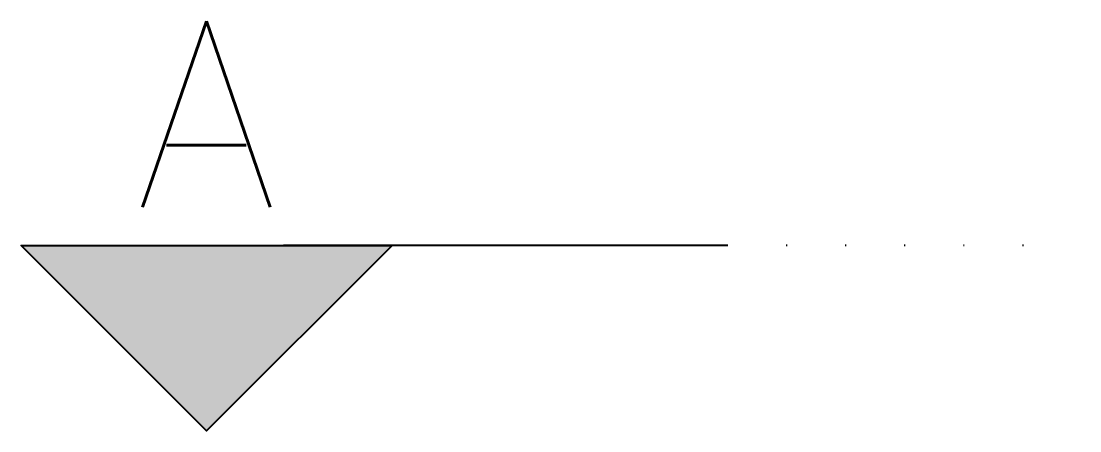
# Model space of a CAD drawing. Header units: millimetres. Extents: x 18963 to 156110, y 10619 to 121460.
# Drawn here: x 46813.4 to 46927.2, y 68645 to 68689 of the extents above; entities that cross this region are included whole.
import ezdxf

# ---------------------------------------------------------------- set-up
doc = ezdxf.new("R2010")
doc.units = ezdxf.units.MM
doc.header["$MEASUREMENT"] = 0
doc.linetypes.add('DOT2', pattern=[0.125, 0, -0.125])
doc.layers.add('Ano_Line_Section', color=95, linetype='Continuous')
doc.layers.add('Hth_Section tag', color=204, linetype='Continuous')
doc.styles.add('MSA_Standard', font='romans.shx')

# ---------------------------------------------------------------- blocks, each defined once
blk = doc.blocks.new('Section Tag')
at = {"layer": 'Hth_Section tag', "extrusion": (-2.77205e-08, -6.69233e-08, 1)}
h = blk.add_hatch(color=256, dxfattribs=at)
h.dxf.hatch_style = 1
h.paths.add_polyline_path([(10091, 16097.8), (10275, 16281.7), (10091, 16465.7)])
at = {"layer": 'Ano_Line_Section', "extrusion": (-2.77205e-08, -6.69233e-08, 1), "elevation": 0}
blk.add_lwpolyline([(10091, 16097.8), (10275, 16281.7), (10091, 16465.7)], close=True, dxfattribs=at)
at = {"layer": 'Ano_Line_Section', "elevation": 0}
blk.add_lwpolyline([(10091, 15765.7), (10091, 16205.5)], dxfattribs=at)

msp = doc.modelspace()

# ---------------------------------------------------------------- linework, layer by layer
at = {"layer": 'Ano_Line_Section', "linetype": 'DOT2', "ltscale": 50, "extrusion": (-3.83839e-13, 1, 0), "elevation": 68664.91}
msp.add_lwpolyline([(-46889.26, 0), (-46927.17, 0)], dxfattribs=at)

# ---------------------------------------------------------------- block references
at = {"layer": 'Ano_Line_Section', "xscale": -0.1083186379165634, "yscale": 0.1083186379165634, "zscale": 0.1083186379165634, "rotation": 90}
msp.add_blockref('Section Tag', (48596.97, 69757.95, 0), dxfattribs=at)

# ---------------------------------------------------------------- texts
at = {"layer": 'Ano_Line_Section', "insert": (46833.33, 68688.99, 0), "char_height": 20, "attachment_point": 2, "style": 'MSA_Standard'}
msp.add_mtext_dynamic_manual_height_columns('A', width=13.1524, gutter_width=12.5, heights=[0], dxfattribs=at)

doc.saveas('drawing.dxf')
